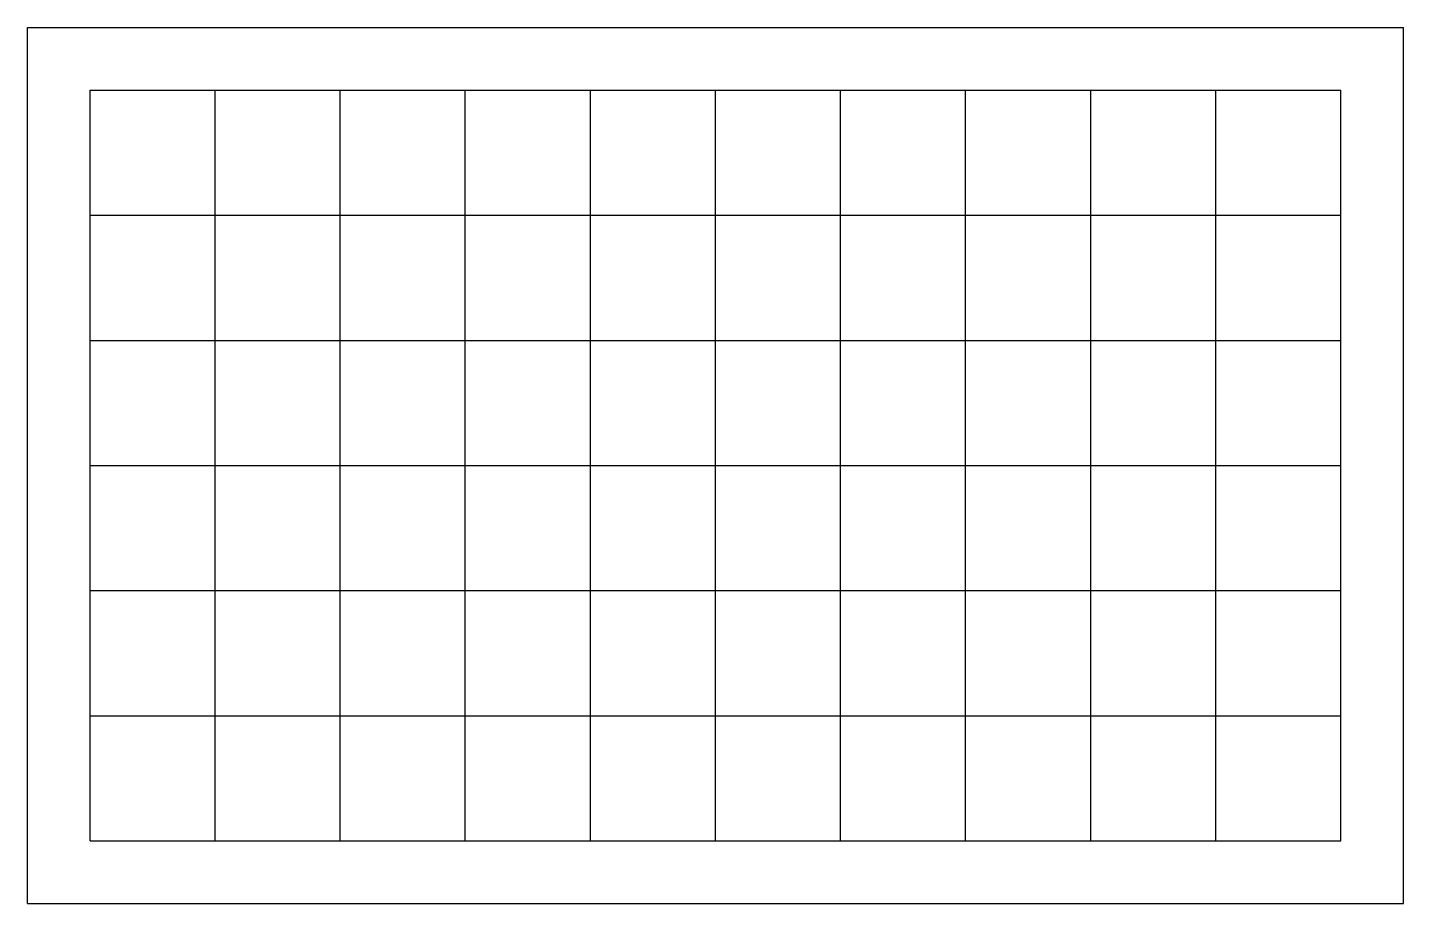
# Model space of a CAD drawing. Header units: millimetres. Extents: x 5832 to 49832, y 5098 to 33098.
import ezdxf

# ---------------------------------------------------------------- set-up
doc = ezdxf.new("R2010")
doc.units = ezdxf.units.MM

msp = doc.modelspace()

# ---------------------------------------------------------------- linework, layer by layer
for p, q in [((5832, 5098), (5832, 33098)), ((5832, 33098), (49832, 33098)), ((49832, 5098), (49832, 33098)), ((7832, 31098), (11832, 31098)), ((7832, 27098), (7832, 31098)), ((11832, 31098), (15832, 31098)), ((11832, 27098), (11832, 31098)), ((15832, 31098), (19832, 31098)), ((15832, 27098), (15832, 31098)), ((19832, 31098), (23832, 31098)), ((19832, 27098), (19832, 31098)), ((23832, 31098), (27832, 31098)), ((23832, 27098), (23832, 31098)), ((27832, 31098), (31832, 31098)), ((27832, 27098), (27832, 31098)), ((31832, 31098), (35832, 31098)), ((31832, 27098), (31832, 31098)), ((35832, 31098), (39832, 31098)), ((35832, 27098), (35832, 31098)), ((39832, 31098), (43832, 31098)), ((39832, 27098), (39832, 31098)), ((43832, 31098), (47832, 31098)), ((43832, 27098), (43832, 31098)), ((47832, 27098), (47832, 31098)), ((7832, 27098), (11832, 27098)), ((7832, 23098), (7832, 27098)), ((11832, 27098), (15832, 27098)), ((11832, 23098), (11832, 27098)), ((15832, 27098), (19832, 27098)), ((15832, 23098), (15832, 27098)), ((19832, 27098), (23832, 27098)), ((19832, 23098), (19832, 27098)), ((23832, 27098), (27832, 27098)), ((23832, 23098), (23832, 27098)), ((27832, 27098), (31832, 27098)), ((27832, 23098), (27832, 27098)), ((31832, 27098), (35832, 27098)), ((31832, 23098), (31832, 27098)), ((35832, 27098), (39832, 27098)), ((35832, 23098), (35832, 27098)), ((39832, 27098), (43832, 27098)), ((39832, 23098), (39832, 27098)), ((43832, 27098), (47832, 27098)), ((43832, 23098), (43832, 27098)), ((47832, 23098), (47832, 27098)), ((7832, 23098), (11832, 23098)), ((7832, 19098), (7832, 23098)), ((11832, 23098), (15832, 23098)), ((11832, 19098), (11832, 23098)), ((15832, 23098), (19832, 23098)), ((15832, 19098), (15832, 23098)), ((19832, 23098), (23832, 23098)), ((19832, 19098), (19832, 23098)), ((23832, 23098), (27832, 23098)), ((23832, 19098), (23832, 23098)), ((27832, 23098), (31832, 23098)), ((27832, 19098), (27832, 23098)), ((31832, 23098), (35832, 23098)), ((31832, 19098), (31832, 23098)), ((35832, 23098), (39832, 23098)), ((35832, 19098), (35832, 23098)), ((39832, 23098), (43832, 23098)), ((39832, 19098), (39832, 23098)), ((43832, 23098), (47832, 23098)), ((43832, 19098), (43832, 23098)), ((47832, 19098), (47832, 23098)), ((7832, 19098), (11832, 19098)), ((7832, 15098), (7832, 19098)), ((11832, 19098), (15832, 19098)), ((11832, 15098), (11832, 19098)), ((15832, 19098), (19832, 19098)), ((15832, 15098), (15832, 19098)), ((19832, 19098), (23832, 19098)), ((19832, 15098), (19832, 19098)), ((23832, 19098), (27832, 19098)), ((23832, 15098), (23832, 19098)), ((27832, 19098), (31832, 19098)), ((27832, 15098), (27832, 19098)), ((31832, 19098), (35832, 19098)), ((31832, 15098), (31832, 19098)), ((35832, 19098), (39832, 19098)), ((35832, 15098), (35832, 19098)), ((39832, 19098), (43832, 19098)), ((39832, 15098), (39832, 19098)), ((43832, 19098), (47832, 19098)), ((43832, 15098), (43832, 19098)), ((47832, 15098), (47832, 19098)), ((7832, 15098), (11832, 15098)), ((7832, 11098), (7832, 15098)), ((11832, 15098), (15832, 15098)), ((11832, 11098), (11832, 15098)), ((15832, 15098), (19832, 15098)), ((15832, 11098), (15832, 15098)), ((19832, 15098), (23832, 15098)), ((19832, 11098), (19832, 15098)), ((23832, 15098), (27832, 15098)), ((23832, 11098), (23832, 15098)), ((27832, 15098), (31832, 15098)), ((27832, 11098), (27832, 15098)), ((31832, 15098), (35832, 15098)), ((31832, 11098), (31832, 15098)), ((35832, 15098), (39832, 15098)), ((35832, 11098), (35832, 15098)), ((39832, 15098), (43832, 15098)), ((39832, 11098), (39832, 15098)), ((43832, 15098), (47832, 15098)), ((43832, 11098), (43832, 15098)), ((47832, 11098), (47832, 15098)), ((7832, 11098), (11832, 11098)), ((7832, 7098), (7832, 11098)), ((11832, 11098), (15832, 11098)), ((11832, 7098), (11832, 11098)), ((15832, 11098), (19832, 11098)), ((15832, 7098), (15832, 11098)), ((19832, 11098), (23832, 11098)), ((19832, 7098), (19832, 11098)), ((23832, 11098), (27832, 11098)), ((23832, 7098), (23832, 11098)), ((27832, 11098), (31832, 11098)), ((27832, 7098), (27832, 11098)), ((31832, 11098), (35832, 11098)), ((31832, 7098), (31832, 11098)), ((35832, 11098), (39832, 11098)), ((35832, 7098), (35832, 11098)), ((39832, 11098), (43832, 11098)), ((39832, 7098), (39832, 11098)), ((43832, 11098), (47832, 11098)), ((43832, 7098), (43832, 11098)), ((47832, 7098), (47832, 11098)), ((7832, 7098), (11832, 7098)), ((11832, 7098), (15832, 7098)), ((15832, 7098), (19832, 7098)), ((19832, 7098), (23832, 7098)), ((23832, 7098), (27832, 7098)), ((27832, 7098), (31832, 7098)), ((31832, 7098), (35832, 7098)), ((35832, 7098), (39832, 7098)), ((39832, 7098), (43832, 7098)), ((43832, 7098), (47832, 7098)), ((5832, 5098), (49832, 5098))]:
    msp.add_line(p, q)

doc.saveas('drawing.dxf')
